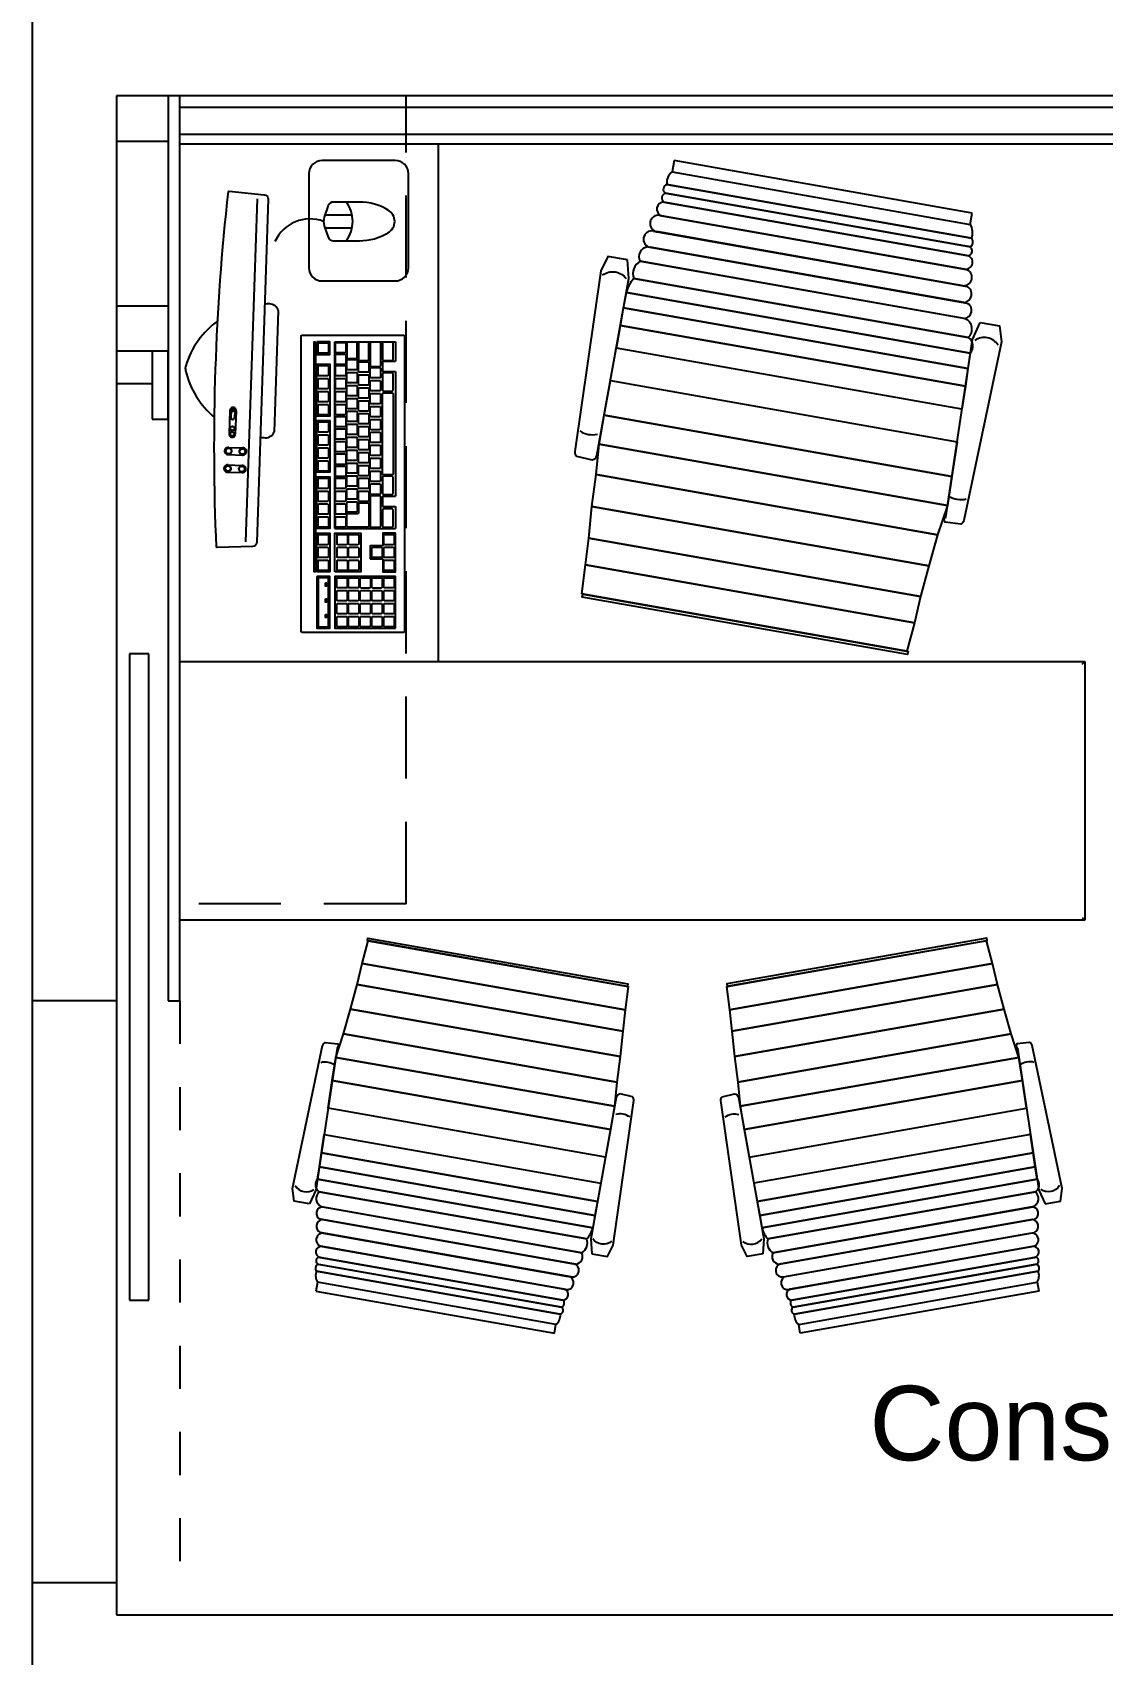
# Model space of a CAD drawing. Header units: millimetres. Extents: x 1573 to 2177, y 1587 to 1932.
# Drawn here: x 1900.216 to 1902.698, y 1909.545 to 1913.307 of the extents above; entities that cross this region are included whole.
import ezdxf
from ezdxf.enums import TextEntityAlignment as Align

# ---------------------------------------------------------------- set-up
doc = ezdxf.new("R2010")
doc.units = ezdxf.units.MM
doc.header["$LTSCALE"] = 0.03
doc.linetypes.add('HIDDEN', pattern=[9.525, 6.35, -3.175])
doc.layers.add('-HIDRO', color=8, linetype='Continuous')
doc.styles.add('ARIAL', font='arial.ttf')

msp = doc.modelspace()

# ---------------------------------------------------------------- linework, layer by layer
at = {"layer": '-HIDRO'}
for p, q in [((1900.2158, 1911.0609), (1900.2158, 1915.5294)), ((1906.1794, 1913.1602), (1900.4108, 1913.1602)), ((1900.4108, 1913.1602), (1900.4108, 1911.0609)), ((1900.5307, 1913.1602), (1900.5307, 1911.0609)), ((1900.5577, 1911.0609), (1900.5577, 1913.1602)), ((1903.5778, 1913.1332), (1900.5577, 1913.1332)), ((1900.4108, 1913.0552), (1900.5307, 1913.0552)), ((1903.6078, 1913.0702), (1900.5577, 1913.0702)), ((1903.6302, 1913.0477), (1900.5577, 1913.0477)), ((1901.1575, 1911.8481), (1901.1575, 1913.0477)), ((1901.7048, 1913.01), (1901.7002, 1912.9839)), ((1902.3961, 1912.8881), (1901.7048, 1913.01)), ((1901.7002, 1912.9839), (1902.3915, 1912.862)), ((1901.7002, 1912.9839), (1902.3915, 1912.862)), ((1901.7002, 1912.9839), (1902.3915, 1912.862)), ((1901.6842, 1912.9342), (1902.3873, 1912.8103)), ((1902.391, 1912.8096), (1901.6842, 1912.9342)), ((1902.3945, 1912.8297), (1901.6878, 1912.9543)), ((1901.6878, 1912.9543), (1902.3945, 1912.8297)), ((1902.3945, 1912.8297), (1901.6878, 1912.9543)), ((1900.7368, 1912.921), (1900.7104, 1912.1257)), ((1901.6806, 1912.9137), (1902.3837, 1912.7897)), ((1902.3837, 1912.7897), (1901.6806, 1912.9137)), ((1902.3915, 1912.862), (1902.3961, 1912.8881)), ((1900.8947, 1912.8837), (1900.9573, 1912.8837)), ((1900.8947, 1912.8538), (1900.9573, 1912.8538)), ((1901.6712, 1912.8828), (1902.3819, 1912.7575)), ((1902.3781, 1912.7582), (1901.675, 1912.8821)), ((1901.6557, 1912.8465), (1902.3841, 1912.7181)), ((1902.3753, 1912.7196), (1901.6646, 1912.845)), ((1901.6256, 1912.7762), (1902.3802, 1912.6432)), ((1902.3771, 1912.6437), (1901.6256, 1912.7762)), ((1901.6432, 1912.8099), (1902.3834, 1912.6794)), ((1902.3775, 1912.6804), (1901.649, 1912.8088)), ((1901.5872, 1912.6682), (1901.5936, 1912.7039)), ((1901.5936, 1912.7039), (1902.3916, 1912.5632)), ((1902.3916, 1912.5629), (1901.5936, 1912.7039)), ((1901.6109, 1912.7362), (1902.3869, 1912.5994)), ((1902.3869, 1912.5994), (1901.6109, 1912.7362)), ((1900.4108, 1912.6729), (1900.5307, 1912.6729)), ((1900.7859, 1912.662), (1900.7766, 1912.3809)), ((1901.5799, 1912.6277), (1901.5872, 1912.6682)), ((1901.5872, 1912.6682), (1902.3862, 1912.5273)), ((1902.3862, 1912.5273), (1901.5872, 1912.6682)), ((1901.5704, 1912.575), (1901.5799, 1912.6277)), ((1901.5799, 1912.6277), (1902.3801, 1912.4866)), ((1902.3801, 1912.4866), (1901.5799, 1912.6277)), ((1900.9174, 1912.5898), (1901.0582, 1912.5898)), ((1900.9174, 1912.1564), (1900.9174, 1912.5898)), ((1901.0582, 1912.5898), (1901.0582, 1912.5448)), ((1900.5307, 1912.5679), (1900.4108, 1912.5679)), ((1900.4932, 1912.5679), (1900.4932, 1912.4104)), ((1900.5307, 1912.4104), (1900.5307, 1912.5679)), ((1902.3722, 1912.4336), (1901.5704, 1912.575)), ((1902.3916, 1912.5632), (1902.3862, 1912.5273)), ((1901.0282, 1912.5448), (1901.0582, 1912.5448)), ((1901.0282, 1912.5448), (1901.0282, 1912.5208)), ((1901.0282, 1912.5208), (1901.0582, 1912.5208)), ((1901.0582, 1912.5208), (1901.0582, 1912.2314)), ((1902.3862, 1912.5273), (1902.3801, 1912.4866)), ((1900.4108, 1912.4929), (1900.4932, 1912.4929)), ((1901.5423, 1912.4192), (1901.5568, 1912.4994)), ((1901.5568, 1912.4994), (1902.3608, 1912.3576)), ((1902.3801, 1912.4866), (1902.3722, 1912.4336)), ((1900.4932, 1912.4104), (1900.5307, 1912.4104)), ((1900.6738, 1912.43), (1900.672, 1912.3759)), ((1900.6767, 1912.4299), (1900.6762, 1912.4143)), ((1900.6854, 1912.4296), (1900.6767, 1912.4299)), ((1900.6854, 1912.4296), (1900.6849, 1912.414)), ((1900.6883, 1912.4295), (1900.6865, 1912.3755)), ((1901.5302, 1912.3519), (1901.5423, 1912.4192)), ((1901.5423, 1912.4192), (1902.3487, 1912.277)), ((1902.3487, 1912.277), (1901.5423, 1912.4192)), ((1900.6706, 1912.328), (1900.7026, 1912.3269)), ((1900.6712, 1912.3445), (1900.7032, 1912.3435)), ((1901.5238, 1912.2814), (1901.5302, 1912.3519)), ((1901.5302, 1912.3519), (1902.3387, 1912.2102)), ((1902.3387, 1912.2102), (1901.5302, 1912.3519)), ((1902.3608, 1912.3576), (1902.3487, 1912.277)), ((1900.6693, 1912.2873), (1900.7013, 1912.2863)), ((1900.6698, 1912.3039), (1900.7018, 1912.3028)), ((1901.5136, 1912.2076), (1901.5238, 1912.2814)), ((1902.3158, 1912.1418), (1901.5238, 1912.2814)), ((1901.5238, 1912.2814), (1902.3158, 1912.1418)), ((1902.3487, 1912.277), (1902.3387, 1912.2102)), ((1901.0282, 1912.2314), (1901.0582, 1912.2314)), ((1901.0282, 1912.2314), (1901.0282, 1912.2074)), ((1902.3387, 1912.2102), (1902.3158, 1912.1418)), ((1901.0282, 1912.2074), (1901.0582, 1912.2074)), ((1901.0582, 1912.2074), (1901.0582, 1912.1564)), ((1901.5067, 1912.1344), (1901.5136, 1912.2076)), ((1902.2956, 1912.0697), (1901.5136, 1912.2076)), ((1901.5136, 1912.2076), (1902.2956, 1912.0697)), ((1900.9174, 1912.1564), (1901.0582, 1912.1564)), ((1901.4991, 1912.0721), (1901.5067, 1912.1344)), ((1902.2762, 1911.9987), (1901.5067, 1912.1344)), ((1901.5067, 1912.1344), (1902.2762, 1911.9987)), ((1902.3158, 1912.1418), (1902.2956, 1912.0697)), ((1901.0053, 1912.1129), (1901.025, 1912.1129)), ((1900.9996, 1912.0859), (1901.0284, 1912.0859)), ((1901.4904, 1912.0049), (1901.4991, 1912.0721)), ((1902.262, 1911.9376), (1901.4991, 1912.0721)), ((1901.4991, 1912.0721), (1902.262, 1911.9376)), ((1902.2956, 1912.0697), (1902.2762, 1911.9987)), ((1902.2446, 1911.8719), (1901.4904, 1912.0049)), ((1902.2762, 1911.9987), (1902.262, 1911.9376)), ((1902.262, 1911.9376), (1902.2446, 1911.8719)), ((1900.4408, 1911.8659), (1900.4408, 1910.3663)), ((1900.4857, 1911.8659), (1900.4408, 1911.8659)), ((1900.4857, 1910.3663), (1900.4857, 1911.8659)), ((1900.5577, 1911.8481), (1902.6571, 1911.8481)), ((1902.6511, 1911.8421), (1902.6571, 1911.8481)), ((1902.6571, 1911.8481), (1902.6571, 1911.2483)), ((1902.6571, 1911.2483), (1900.5577, 1911.2483)), ((1902.6511, 1911.2543), (1902.6571, 1911.2483)), ((1900.9808, 1911.1476), (1900.9948, 1911.2002)), ((1900.9948, 1911.2002), (1901.5981, 1911.0938)), ((1902.429, 1911.2002), (1901.8257, 1911.0938)), ((1902.443, 1911.1476), (1902.429, 1911.2002)), ((1900.9695, 1911.0987), (1900.9808, 1911.1476)), ((1900.9808, 1911.1476), (1901.5912, 1911.04)), ((1901.5912, 1911.04), (1900.9808, 1911.1476)), ((1902.443, 1911.1476), (1901.8327, 1911.04)), ((1901.8327, 1911.04), (1902.443, 1911.1476)), ((1902.4543, 1911.0987), (1902.443, 1911.1476)), ((1900.954, 1911.0419), (1900.9695, 1911.0987)), ((1900.9695, 1911.0987), (1901.5851, 1910.9902)), ((1901.5851, 1910.9902), (1900.9695, 1911.0987)), ((1901.5981, 1911.0938), (1901.5912, 1911.04)), ((1901.8257, 1911.0938), (1901.8327, 1911.04)), ((1902.4543, 1911.0987), (1901.8387, 1910.9902)), ((1901.8387, 1910.9902), (1902.4543, 1911.0987)), ((1902.4698, 1911.0419), (1902.4543, 1911.0987)), ((1900.4108, 1911.0609), (1900.2158, 1911.0609)), ((1900.2158, 1909.7113), (1900.2158, 1911.0609)), ((1900.4108, 1911.0609), (1900.4108, 1909.7113)), ((1900.5307, 1911.0609), (1900.5577, 1911.0609)), ((1900.9378, 1910.9843), (1900.954, 1911.0419)), ((1900.954, 1911.0419), (1901.5796, 1910.9316)), ((1901.5796, 1910.9316), (1900.954, 1911.0419)), ((1901.5912, 1911.04), (1901.5851, 1910.9902)), ((1901.8327, 1911.04), (1901.8387, 1910.9902)), ((1902.4698, 1911.0419), (1901.8442, 1910.9316)), ((1901.8442, 1910.9316), (1902.4698, 1911.0419)), ((1902.486, 1910.9843), (1902.4698, 1911.0419)), ((1900.9195, 1910.9295), (1900.9378, 1910.9843)), ((1900.9378, 1910.9843), (1901.5714, 1910.8725)), ((1901.5714, 1910.8725), (1900.9378, 1910.9843)), ((1901.5851, 1910.9902), (1901.5796, 1910.9316)), ((1901.8387, 1910.9902), (1901.8442, 1910.9316)), ((1902.486, 1910.9843), (1901.8524, 1910.8725)), ((1901.8524, 1910.8725), (1902.486, 1910.9843)), ((1902.5043, 1910.9295), (1902.486, 1910.9843)), ((1901.5796, 1910.9316), (1901.5714, 1910.8725)), ((1901.8442, 1910.9316), (1901.8524, 1910.8725)), ((1900.9115, 1910.876), (1900.9195, 1910.9295)), ((1901.5663, 1910.8162), (1900.9195, 1910.9295)), ((1900.9195, 1910.9295), (1901.5663, 1910.8162)), ((1901.8575, 1910.8162), (1902.5043, 1910.9295)), ((1902.5043, 1910.9295), (1901.8575, 1910.8162)), ((1902.5123, 1910.876), (1902.5043, 1910.9295)), ((1900.9018, 1910.8116), (1900.9115, 1910.876)), ((1901.5566, 1910.7623), (1900.9115, 1910.876)), ((1900.9115, 1910.876), (1901.5566, 1910.7623)), ((1901.5714, 1910.8725), (1901.5663, 1910.8162)), ((1901.8524, 1910.8725), (1901.8575, 1910.8162)), ((1901.8672, 1910.7623), (1902.5123, 1910.876)), ((1902.5123, 1910.876), (1901.8672, 1910.7623)), ((1902.522, 1910.8116), (1902.5123, 1910.876)), ((1901.545, 1910.6982), (1900.9018, 1910.8116)), ((1901.5663, 1910.8162), (1901.5566, 1910.7623)), ((1901.8575, 1910.8162), (1901.8672, 1910.7623)), ((1901.8788, 1910.6982), (1902.522, 1910.8116)), ((1900.8863, 1910.7084), (1900.8927, 1910.7508)), ((1900.8927, 1910.7508), (1901.5341, 1910.6377)), ((1901.5566, 1910.7623), (1901.545, 1910.6982)), ((1901.8672, 1910.7623), (1901.8788, 1910.6982)), ((1902.5311, 1910.7508), (1901.8897, 1910.6377)), ((1902.5375, 1910.7084), (1902.5311, 1910.7508)), ((1900.8815, 1910.6759), (1900.8863, 1910.7084)), ((1901.5265, 1910.5955), (1900.8863, 1910.7084)), ((1900.8863, 1910.7084), (1901.5265, 1910.5955)), ((1901.8973, 1910.5955), (1902.5375, 1910.7084)), ((1902.5375, 1910.7084), (1901.8973, 1910.5955)), ((1902.5423, 1910.6759), (1902.5375, 1910.7084)), ((1900.8772, 1910.6471), (1900.8815, 1910.6759)), ((1901.5207, 1910.5632), (1900.8815, 1910.6759)), ((1900.8815, 1910.6759), (1901.5207, 1910.5632)), ((1901.9031, 1910.5632), (1902.5423, 1910.6759)), ((1902.5423, 1910.6759), (1901.9031, 1910.5632)), ((1902.5466, 1910.6471), (1902.5423, 1910.6759)), ((1900.8772, 1910.6474), (1901.5155, 1910.5346)), ((1901.5155, 1910.5346), (1900.8772, 1910.6471)), ((1901.5341, 1910.6377), (1901.5265, 1910.5955)), ((1901.8897, 1910.6377), (1901.8973, 1910.5955)), ((1902.5466, 1910.6474), (1901.9083, 1910.5346)), ((1901.9083, 1910.5346), (1902.5466, 1910.6471)), ((1901.5018, 1910.5087), (1900.8809, 1910.6182)), ((1900.8809, 1910.6182), (1901.5018, 1910.5087)), ((1901.5265, 1910.5955), (1901.5207, 1910.5632)), ((1901.8973, 1910.5955), (1901.9031, 1910.5632)), ((1901.922, 1910.5087), (1902.5429, 1910.6182)), ((1902.5429, 1910.6182), (1901.922, 1910.5087)), ((1901.4759, 1910.4498), (1900.8838, 1910.5542)), ((1901.49, 1910.4767), (1900.8863, 1910.5832)), ((1900.8888, 1910.5827), (1901.49, 1910.4767)), ((1901.5207, 1910.5632), (1901.5155, 1910.5346)), ((1901.9031, 1910.5632), (1901.9083, 1910.5346)), ((1901.9338, 1910.4767), (1902.5375, 1910.5832)), ((1902.535, 1910.5827), (1901.9338, 1910.4767)), ((1901.9479, 1910.4498), (1902.54, 1910.5542)), ((1901.4659, 1910.4205), (1900.8831, 1910.5232)), ((1900.8885, 1910.5534), (1901.4712, 1910.4506)), ((1900.8902, 1910.522), (1901.4588, 1910.4217)), ((1902.5353, 1910.5534), (1901.9526, 1910.4506)), ((1901.9579, 1910.4205), (1902.5407, 1910.5232)), ((1902.5336, 1910.522), (1901.965, 1910.4217)), ((1901.4535, 1910.3914), (1900.8849, 1910.4917)), ((1900.8879, 1910.4912), (1901.4504, 1910.392)), ((1901.9703, 1910.3914), (1902.5389, 1910.4917)), ((1902.5359, 1910.4912), (1901.9734, 1910.392)), ((1900.8777, 1910.45), (1901.4431, 1910.3503)), ((1901.4431, 1910.3503), (1900.8806, 1910.4495)), ((1901.446, 1910.3668), (1900.8835, 1910.4659)), ((1900.8835, 1910.4659), (1901.446, 1910.3668)), ((1901.9778, 1910.3668), (1902.5403, 1910.4659)), ((1902.5403, 1910.4659), (1901.9778, 1910.3668)), ((1902.5461, 1910.45), (1901.9807, 1910.3503)), ((1901.9807, 1910.3503), (1902.5432, 1910.4495)), ((1900.8773, 1910.4081), (1900.8736, 1910.3872)), ((1900.8748, 1910.4339), (1901.4402, 1910.3342)), ((1901.4402, 1910.3342), (1900.8748, 1910.4339)), ((1900.8748, 1910.4339), (1901.4402, 1910.3342)), ((1901.4303, 1910.3105), (1900.8773, 1910.4081)), ((1901.4303, 1910.3105), (1900.8773, 1910.4081)), ((1901.4303, 1910.3105), (1900.8773, 1910.4081)), ((1902.549, 1910.4339), (1901.9836, 1910.3342)), ((1901.9836, 1910.3342), (1902.549, 1910.4339)), ((1902.549, 1910.4339), (1901.9836, 1910.3342)), ((1901.9935, 1910.3105), (1902.5465, 1910.4081)), ((1901.9935, 1910.3105), (1902.5465, 1910.4081)), ((1901.9935, 1910.3105), (1902.5465, 1910.4081)), ((1902.5465, 1910.4081), (1902.5502, 1910.3872)), ((1900.4408, 1910.3663), (1900.4857, 1910.3663)), ((1900.8736, 1910.3872), (1901.4267, 1910.2897)), ((1902.5502, 1910.3872), (1901.9972, 1910.2897)), ((1901.4267, 1910.2897), (1901.4303, 1910.3105)), ((1901.9972, 1910.2897), (1901.9935, 1910.3105)), ((1900.2158, 1909.3664), (1900.2158, 1909.7113)), ((1900.2158, 1909.7113), (1900.4108, 1909.7113)), ((1900.4108, 1909.7113), (1900.4108, 1909.6363)), ((1900.4108, 1909.6363), (1906.1794, 1909.6363))]:
    msp.add_line(p, q, dxfattribs=at)
at = {"layer": '-HIDRO', "linetype": 'HIDDEN'}
for q in [(1901.0826, 1913.1602), (1900.5577, 1911.2858)]:
    msp.add_line((1901.0826, 1911.2858), q, dxfattribs=at)
at = {"layer": '-HIDRO', "linetype": 'HIDDEN', "ltscale": 0.5}
msp.add_line((1900.5577, 1911.0609), (1900.5577, 1909.7113), dxfattribs=at)
at = {"layer": '-HIDRO'}
for points in [[(1900.8876, 1913.0101, 0.414214), (1900.8572, 1912.9797), (1900.8572, 1912.7611, 0.414214), (1900.8876, 1912.7307), (1901.0576, 1912.7307, 0.414214), (1901.088, 1912.7611), (1901.088, 1912.9797, 0.414214), (1901.0576, 1913.0101)], [(1900.7533, 1912.9308, -0.395059), (1900.7627, 1912.9202), (1900.7362, 1912.1248, -0.395059), (1900.7262, 1912.1148), (1900.6446, 1912.1122, -0.255546), (1900.6428, 1912.1131, -0.038223), (1900.6703, 1912.9381, -0.255546), (1900.6721, 1912.9389)], [(1900.9138, 1912.9137, 0.320037), (1900.9022, 1912.9055), (1900.8929, 1912.8787, 0.167465), (1900.8929, 1912.8588), (1900.9022, 1912.832, 0.320037), (1900.9138, 1912.8238), (1900.9744, 1912.8238, 0.131312), (1901.0412, 1912.8424, 0.570686), (1901.0412, 1912.8951, 0.131312), (1900.9744, 1912.9137)], [(1901.596, 1912.7794), (1901.551, 1912.7873), (1901.5341, 1912.7541), (1901.4742, 1912.3348, 0.205362), (1901.4782, 1912.3244), (1901.514, 1912.316, 0.331039), (1901.5255, 1912.326), (1901.5995, 1912.7361)], [(1902.4145, 1912.6346), (1902.4594, 1912.6267), (1902.464, 1912.5897), (1902.3769, 1912.1752, -0.205362), (1902.3696, 1912.1668), (1902.333, 1912.1711, -0.424927), (1902.3346, 1912.1829), (1902.3964, 1912.5951)], [(1900.8424, 1912.6048), (1901.0763, 1912.6048, -0.414214), (1901.0793, 1912.6018), (1901.0793, 1911.918, -0.414214), (1901.0763, 1911.915), (1900.8424, 1911.915, -0.414214), (1900.8394, 1911.918), (1900.8394, 1912.6018, -0.414214)], [(1900.8807, 1912.5628, -0.414214), (1900.8784, 1912.565), (1900.8784, 1912.5845, -0.414214), (1900.8807, 1912.5868), (1900.9002, 1912.5868, -0.414214), (1900.9024, 1912.5845), (1900.9024, 1912.565, -0.414214), (1900.9002, 1912.5628)], [(1900.9212, 1912.5642, -0.414214), (1900.9189, 1912.5664), (1900.9189, 1912.5859, -0.414214), (1900.9212, 1912.5882), (1900.9407, 1912.5882, -0.414214), (1900.9429, 1912.5859), (1900.9429, 1912.5664, -0.414214), (1900.9407, 1912.5642)], [(1900.9453, 1912.586), (1900.9453, 1912.553, 0.414214), (1900.9476, 1912.5508), (1900.9672, 1912.5508, 0.414214), (1900.9694, 1912.553), (1900.9694, 1912.586, 0.414214), (1900.9672, 1912.5883), (1900.9476, 1912.5883, 0.414214)], [(1900.9943, 1912.5883), (1900.9747, 1912.5883, 0.414214), (1900.9724, 1912.586), (1900.9724, 1912.5482, 0.414214), (1900.9747, 1912.5459), (1900.9943, 1912.5459, 0.414214), (1900.9966, 1912.5482), (1900.9966, 1912.586, 0.414214)], [(1901.0214, 1912.5883), (1901.0018, 1912.5883, 0.414214), (1900.9996, 1912.586), (1900.9996, 1912.5348, 0.414214), (1901.0018, 1912.5326), (1901.0214, 1912.5326, 0.414214), (1901.0237, 1912.5348), (1901.0237, 1912.586, 0.414214)], [(1901.0282, 1912.586), (1901.0282, 1912.5482, 0.414214), (1901.0304, 1912.5459), (1901.0501, 1912.5459, 0.414214), (1901.0523, 1912.5482), (1901.0523, 1912.586, 0.414214), (1901.0501, 1912.5883), (1901.0304, 1912.5883, 0.414214)], [(1900.9212, 1912.537, -0.414214), (1900.9189, 1912.5392), (1900.9189, 1912.5587, -0.414214), (1900.9212, 1912.561), (1900.9407, 1912.561, -0.414214), (1900.9429, 1912.5587), (1900.9429, 1912.5392, -0.414214), (1900.9407, 1912.537)], [(1900.9477, 1912.5244, -0.414214), (1900.9454, 1912.5266), (1900.9454, 1912.5461, -0.414214), (1900.9477, 1912.5484), (1900.9672, 1912.5484, -0.414214), (1900.9694, 1912.5461), (1900.9694, 1912.5266, -0.414214), (1900.9672, 1912.5244)], [(1900.8807, 1912.5103, -0.414214), (1900.8784, 1912.5126), (1900.8784, 1912.5321, -0.414214), (1900.8807, 1912.5343), (1900.9002, 1912.5343, -0.414214), (1900.9024, 1912.5321), (1900.9024, 1912.5126, -0.414214), (1900.9002, 1912.5103)], [(1900.9212, 1912.5103, -0.414214), (1900.9189, 1912.5126), (1900.9189, 1912.5321, -0.414214), (1900.9212, 1912.5343), (1900.9407, 1912.5343, -0.414214), (1900.9429, 1912.5321), (1900.9429, 1912.5126, -0.414214), (1900.9407, 1912.5103)], [(1900.9477, 1912.4944, -0.414214), (1900.9454, 1912.4966), (1900.9454, 1912.5161, -0.414214), (1900.9477, 1912.5184), (1900.9672, 1912.5184, -0.414214), (1900.9694, 1912.5161), (1900.9694, 1912.4966, -0.414214), (1900.9672, 1912.4944)], [(1900.9748, 1912.5189, -0.414214), (1900.9725, 1912.5211), (1900.9725, 1912.5406, -0.414214), (1900.9748, 1912.5429), (1900.9943, 1912.5429, -0.414214), (1900.9965, 1912.5406), (1900.9965, 1912.5211, -0.414214), (1900.9943, 1912.5189)], [(1900.9748, 1912.4889, -0.414214), (1900.9725, 1912.4911), (1900.9725, 1912.5106, -0.414214), (1900.9748, 1912.5129), (1900.9943, 1912.5129, -0.414214), (1900.9965, 1912.5106), (1900.9965, 1912.4911, -0.414214), (1900.9943, 1912.4889)], [(1901.0018, 1912.5056, -0.414214), (1900.9995, 1912.5078), (1900.9995, 1912.5273, -0.414214), (1901.0018, 1912.5296), (1901.0213, 1912.5296, -0.414214), (1901.0235, 1912.5273), (1901.0235, 1912.5078, -0.414214), (1901.0213, 1912.5056)], [(1901.0501, 1912.4754, 0.414214), (1901.0523, 1912.4777), (1901.0523, 1912.5155, 0.414214), (1901.0501, 1912.5178), (1901.0304, 1912.5178, 0.414214), (1901.0282, 1912.5155), (1901.0282, 1912.4777, 0.414214), (1901.0304, 1912.4754)], [(1900.8807, 1912.4803, -0.414214), (1900.8784, 1912.4826), (1900.8784, 1912.5021, -0.414214), (1900.8807, 1912.5043), (1900.9002, 1912.5043, -0.414214), (1900.9024, 1912.5021), (1900.9024, 1912.4826, -0.414214), (1900.9002, 1912.4803)], [(1900.8807, 1912.4503, -0.414214), (1900.8784, 1912.4526), (1900.8784, 1912.4721, -0.414214), (1900.8807, 1912.4743), (1900.9002, 1912.4743, -0.414214), (1900.9024, 1912.4721), (1900.9024, 1912.4526, -0.414214), (1900.9002, 1912.4503)], [(1900.9212, 1912.4803, -0.414214), (1900.9189, 1912.4826), (1900.9189, 1912.5021, -0.414214), (1900.9212, 1912.5043), (1900.9407, 1912.5043, -0.414214), (1900.9429, 1912.5021), (1900.9429, 1912.4826, -0.414214), (1900.9407, 1912.4803)], [(1900.9212, 1912.4503, -0.414214), (1900.9189, 1912.4526), (1900.9189, 1912.4721, -0.414214), (1900.9212, 1912.4743), (1900.9407, 1912.4743, -0.414214), (1900.9429, 1912.4721), (1900.9429, 1912.4526, -0.414214), (1900.9407, 1912.4503)], [(1900.9477, 1912.4644, -0.414214), (1900.9454, 1912.4666), (1900.9454, 1912.4861, -0.414214), (1900.9477, 1912.4884), (1900.9672, 1912.4884, -0.414214), (1900.9694, 1912.4861), (1900.9694, 1912.4666, -0.414214), (1900.9672, 1912.4644)], [(1900.9748, 1912.4589, -0.414214), (1900.9725, 1912.4611), (1900.9725, 1912.4806, -0.414214), (1900.9748, 1912.4829), (1900.9943, 1912.4829, -0.414214), (1900.9965, 1912.4806), (1900.9965, 1912.4611, -0.414214), (1900.9943, 1912.4589)], [(1901.0018, 1912.4756, -0.414214), (1900.9995, 1912.4778), (1900.9995, 1912.4973, -0.414214), (1901.0018, 1912.4996), (1901.0213, 1912.4996, -0.414214), (1901.0235, 1912.4973), (1901.0235, 1912.4778, -0.414214), (1901.0213, 1912.4756)], [(1900.8807, 1912.4204, -0.414214), (1900.8784, 1912.4226), (1900.8784, 1912.4421, -0.414214), (1900.8807, 1912.4443), (1900.9002, 1912.4443, -0.414214), (1900.9024, 1912.4421), (1900.9024, 1912.4226, -0.414214), (1900.9002, 1912.4204)], [(1900.9212, 1912.4204, -0.414214), (1900.9189, 1912.4226), (1900.9189, 1912.4421, -0.414214), (1900.9212, 1912.4443), (1900.9407, 1912.4443, -0.414214), (1900.9429, 1912.4421), (1900.9429, 1912.4226, -0.414214), (1900.9407, 1912.4204)], [(1900.9477, 1912.4344, -0.414214), (1900.9454, 1912.4367), (1900.9454, 1912.4561, -0.414214), (1900.9477, 1912.4584), (1900.9672, 1912.4584, -0.414214), (1900.9694, 1912.4561), (1900.9694, 1912.4367, -0.414214), (1900.9672, 1912.4344)], [(1900.9748, 1912.4289, -0.414214), (1900.9725, 1912.4312), (1900.9725, 1912.4507, -0.414214), (1900.9748, 1912.4529), (1900.9943, 1912.4529, -0.414214), (1900.9965, 1912.4507), (1900.9965, 1912.4312, -0.414214), (1900.9943, 1912.4289)], [(1901.0018, 1912.4456, -0.414214), (1900.9995, 1912.4478), (1900.9995, 1912.4673, -0.414214), (1901.0018, 1912.4696), (1901.0213, 1912.4696, -0.414214), (1901.0235, 1912.4673), (1901.0235, 1912.4478, -0.414214), (1901.0213, 1912.4456)], [(1901.0018, 1912.4156, -0.414214), (1900.9995, 1912.4179), (1900.9995, 1912.4373, -0.414214), (1901.0018, 1912.4396), (1901.0213, 1912.4396, -0.414214), (1901.0235, 1912.4373), (1901.0235, 1912.4179, -0.414214), (1901.0213, 1912.4156)], [(1901.0501, 1912.281), (1901.0304, 1912.281, -0.414214), (1901.0282, 1912.2833), (1901.0282, 1912.4689, -0.414214), (1901.0304, 1912.4711), (1901.0501, 1912.4711, -0.414214), (1901.0523, 1912.4689), (1901.0523, 1912.2833, -0.414214)], [(1900.8807, 1912.3797, -0.414214), (1900.8784, 1912.382), (1900.8784, 1912.4015, -0.414214), (1900.8807, 1912.4037), (1900.9002, 1912.4037, -0.414214), (1900.9024, 1912.4015), (1900.9024, 1912.382, -0.414214), (1900.9002, 1912.3797)], [(1900.9212, 1912.392, -0.414214), (1900.9189, 1912.3943), (1900.9189, 1912.4138, -0.414214), (1900.9212, 1912.416), (1900.9407, 1912.416, -0.414214), (1900.9429, 1912.4138), (1900.9429, 1912.3943, -0.414214), (1900.9407, 1912.392)], [(1900.9477, 1912.4044, -0.414214), (1900.9454, 1912.4067), (1900.9454, 1912.4262, -0.414214), (1900.9477, 1912.4284), (1900.9672, 1912.4284, -0.414214), (1900.9694, 1912.4262), (1900.9694, 1912.4067, -0.414214), (1900.9672, 1912.4044)], [(1900.9477, 1912.3744, -0.414214), (1900.9454, 1912.3767), (1900.9454, 1912.3962, -0.414214), (1900.9477, 1912.3984), (1900.9672, 1912.3984, -0.414214), (1900.9694, 1912.3962), (1900.9694, 1912.3767, -0.414214), (1900.9672, 1912.3744)], [(1900.9748, 1912.3989, -0.414214), (1900.9725, 1912.4012), (1900.9725, 1912.4207, -0.414214), (1900.9748, 1912.4229), (1900.9943, 1912.4229, -0.414214), (1900.9965, 1912.4207), (1900.9965, 1912.4012, -0.414214), (1900.9943, 1912.3989)], [(1901.0018, 1912.3856, -0.414214), (1900.9995, 1912.3879), (1900.9995, 1912.4074, -0.414214), (1901.0018, 1912.4096), (1901.0213, 1912.4096, -0.414214), (1901.0235, 1912.4074), (1901.0235, 1912.3879, -0.414214), (1901.0213, 1912.3856)], [(1900.8807, 1912.3497, -0.414214), (1900.8784, 1912.352), (1900.8784, 1912.3715, -0.414214), (1900.8807, 1912.3737), (1900.9002, 1912.3737, -0.414214), (1900.9024, 1912.3715), (1900.9024, 1912.352, -0.414214), (1900.9002, 1912.3497)], [(1900.9212, 1912.3636, -0.414214), (1900.9189, 1912.3659), (1900.9189, 1912.3854, -0.414214), (1900.9212, 1912.3876), (1900.9407, 1912.3876, -0.414214), (1900.9429, 1912.3854), (1900.9429, 1912.3659, -0.414214), (1900.9407, 1912.3636)], [(1900.9477, 1912.3444, -0.414214), (1900.9454, 1912.3467), (1900.9454, 1912.3662, -0.414214), (1900.9477, 1912.3684), (1900.9672, 1912.3684, -0.414214), (1900.9694, 1912.3662), (1900.9694, 1912.3467, -0.414214), (1900.9672, 1912.3444)], [(1900.9748, 1912.3689, -0.414214), (1900.9725, 1912.3712), (1900.9725, 1912.3907, -0.414214), (1900.9748, 1912.3929), (1900.9943, 1912.3929, -0.414214), (1900.9965, 1912.3907), (1900.9965, 1912.3712, -0.414214), (1900.9943, 1912.3689)], [(1900.9748, 1912.3389, -0.414214), (1900.9725, 1912.3412), (1900.9725, 1912.3607, -0.414214), (1900.9748, 1912.3629), (1900.9943, 1912.3629, -0.414214), (1900.9965, 1912.3607), (1900.9965, 1912.3412, -0.414214), (1900.9943, 1912.3389)], [(1901.0018, 1912.3556, -0.414214), (1900.9995, 1912.3579), (1900.9995, 1912.3774, -0.414214), (1901.0018, 1912.3796), (1901.0213, 1912.3796, -0.414214), (1901.0235, 1912.3774), (1901.0235, 1912.3579, -0.414214), (1901.0213, 1912.3556)], [(1900.8807, 1912.3197, -0.414214), (1900.8784, 1912.322), (1900.8784, 1912.3415, -0.414214), (1900.8807, 1912.3437), (1900.9002, 1912.3437, -0.414214), (1900.9024, 1912.3415), (1900.9024, 1912.322, -0.414214), (1900.9002, 1912.3197)], [(1900.9212, 1912.3342, -0.414214), (1900.9189, 1912.3364), (1900.9189, 1912.3559, -0.414214), (1900.9212, 1912.3582), (1900.9407, 1912.3582, -0.414214), (1900.9429, 1912.3559), (1900.9429, 1912.3364, -0.414214), (1900.9407, 1912.3342)], [(1900.9212, 1912.3053, -0.414214), (1900.9189, 1912.3076), (1900.9189, 1912.3271, -0.414214), (1900.9212, 1912.3293), (1900.9407, 1912.3293, -0.414214), (1900.9429, 1912.3271), (1900.9429, 1912.3076, -0.414214), (1900.9407, 1912.3053)], [(1900.9477, 1912.3144, -0.414214), (1900.9454, 1912.3167), (1900.9454, 1912.3362, -0.414214), (1900.9477, 1912.3384), (1900.9672, 1912.3384, -0.414214), (1900.9694, 1912.3362), (1900.9694, 1912.3167, -0.414214), (1900.9672, 1912.3144)], [(1900.9748, 1912.3089, -0.414214), (1900.9725, 1912.3112), (1900.9725, 1912.3307, -0.414214), (1900.9748, 1912.3329), (1900.9943, 1912.3329, -0.414214), (1900.9965, 1912.3307), (1900.9965, 1912.3112, -0.414214), (1900.9943, 1912.3089)], [(1901.0018, 1912.3256, -0.414214), (1900.9995, 1912.3279), (1900.9995, 1912.3474, -0.414214), (1901.0018, 1912.3496), (1901.0213, 1912.3496, -0.414214), (1901.0235, 1912.3474), (1901.0235, 1912.3279, -0.414214), (1901.0213, 1912.3256)], [(1900.8807, 1912.2897, -0.414214), (1900.8784, 1912.292), (1900.8784, 1912.3115, -0.414214), (1900.8807, 1912.3137), (1900.9002, 1912.3137, -0.414214), (1900.9024, 1912.3115), (1900.9024, 1912.292, -0.414214), (1900.9002, 1912.2897)], [(1900.9212, 1912.277, -0.414214), (1900.9189, 1912.2792), (1900.9189, 1912.2987, -0.414214), (1900.9212, 1912.301), (1900.9407, 1912.301, -0.414214), (1900.9429, 1912.2987), (1900.9429, 1912.2792, -0.414214), (1900.9407, 1912.277)], [(1900.9477, 1912.2845, -0.414214), (1900.9454, 1912.2867), (1900.9454, 1912.3062, -0.414214), (1900.9477, 1912.3084), (1900.9672, 1912.3084, -0.414214), (1900.9694, 1912.3062), (1900.9694, 1912.2867, -0.414214), (1900.9672, 1912.2845)], [(1900.9748, 1912.279, -0.414214), (1900.9725, 1912.2812), (1900.9725, 1912.3007, -0.414214), (1900.9748, 1912.3029), (1900.9943, 1912.3029, -0.414214), (1900.9965, 1912.3007), (1900.9965, 1912.2812, -0.414214), (1900.9943, 1912.279)], [(1901.0018, 1912.2956, -0.414214), (1900.9995, 1912.2979), (1900.9995, 1912.3174, -0.414214), (1901.0018, 1912.3196), (1901.0213, 1912.3196, -0.414214), (1901.0235, 1912.3174), (1901.0235, 1912.2979, -0.414214), (1901.0213, 1912.2956)], [(1901.0018, 1912.2656, -0.414214), (1900.9995, 1912.2679), (1900.9995, 1912.2874, -0.414214), (1901.0018, 1912.2896), (1901.0213, 1912.2896, -0.414214), (1901.0235, 1912.2874), (1901.0235, 1912.2679, -0.414214), (1901.0213, 1912.2656)], [(1900.8807, 1912.2494, -0.414214), (1900.8784, 1912.2516), (1900.8784, 1912.2711, -0.414214), (1900.8807, 1912.2734), (1900.9002, 1912.2734, -0.414214), (1900.9024, 1912.2711), (1900.9024, 1912.2516, -0.414214), (1900.9002, 1912.2494)], [(1900.9212, 1912.2494, -0.414214), (1900.919, 1912.2516), (1900.919, 1912.2711, -0.414214), (1900.9212, 1912.2734), (1900.9407, 1912.2734, -0.414214), (1900.943, 1912.2711), (1900.943, 1912.2516, -0.414214), (1900.9407, 1912.2494)], [(1900.9477, 1912.2545, -0.414214), (1900.9454, 1912.2567), (1900.9454, 1912.2762, -0.414214), (1900.9477, 1912.2785), (1900.9672, 1912.2785, -0.414214), (1900.9694, 1912.2762), (1900.9694, 1912.2567, -0.414214), (1900.9672, 1912.2545)], [(1900.9477, 1912.2245, -0.414214), (1900.9454, 1912.2267), (1900.9454, 1912.2462, -0.414214), (1900.9477, 1912.2485), (1900.9672, 1912.2485, -0.414214), (1900.9694, 1912.2462), (1900.9694, 1912.2267, -0.414214), (1900.9672, 1912.2245)], [(1900.9748, 1912.249, -0.414214), (1900.9725, 1912.2512), (1900.9725, 1912.2707, -0.414214), (1900.9748, 1912.273), (1900.9943, 1912.273, -0.414214), (1900.9965, 1912.2707), (1900.9965, 1912.2512, -0.414214), (1900.9943, 1912.249)], [(1901.0018, 1912.2357, -0.414214), (1900.9995, 1912.2379), (1900.9995, 1912.2574, -0.414214), (1901.0018, 1912.2597), (1901.0213, 1912.2597, -0.414214), (1901.0235, 1912.2574), (1901.0235, 1912.2379, -0.414214), (1901.0213, 1912.2357)], [(1901.0282, 1912.2758), (1901.0282, 1912.2379, 0.414214), (1901.0304, 1912.2357), (1901.0501, 1912.2357, 0.414214), (1901.0523, 1912.2379), (1901.0523, 1912.2758, 0.414214), (1901.0501, 1912.278), (1901.0304, 1912.278, 0.414214)], [(1900.8807, 1912.2194, -0.414214), (1900.8784, 1912.2216), (1900.8784, 1912.2411, -0.414214), (1900.8807, 1912.2434), (1900.9002, 1912.2434, -0.414214), (1900.9024, 1912.2411), (1900.9024, 1912.2216, -0.414214), (1900.9002, 1912.2194)], [(1900.8807, 1912.1894, -0.414214), (1900.8784, 1912.1916), (1900.8784, 1912.2111, -0.414214), (1900.8807, 1912.2134), (1900.9002, 1912.2134, -0.414214), (1900.9024, 1912.2111), (1900.9024, 1912.1916, -0.414214), (1900.9002, 1912.1894)], [(1900.9212, 1912.2194, -0.414214), (1900.919, 1912.2216), (1900.919, 1912.2411, -0.414214), (1900.9212, 1912.2434), (1900.9407, 1912.2434, -0.414214), (1900.943, 1912.2411), (1900.943, 1912.2216, -0.414214), (1900.9407, 1912.2194)], [(1900.9212, 1912.1894, -0.414214), (1900.919, 1912.1916), (1900.919, 1912.2111, -0.414214), (1900.9212, 1912.2134), (1900.9407, 1912.2134, -0.414214), (1900.943, 1912.2111), (1900.943, 1912.1916, -0.414214), (1900.9407, 1912.1894)], [(1900.9477, 1912.1945, -0.414214), (1900.9454, 1912.1967), (1900.9454, 1912.2162, -0.414214), (1900.9477, 1912.2185), (1900.9672, 1912.2185, -0.414214), (1900.9694, 1912.2162), (1900.9694, 1912.1967, -0.414214), (1900.9672, 1912.1945)], [(1900.9965, 1912.214), (1900.9965, 1912.1617, -0.414214), (1900.9943, 1912.1594), (1900.9477, 1912.1594, -0.414214), (1900.9454, 1912.1617), (1900.9454, 1912.1894, -0.414214), (1900.9477, 1912.1916), (1900.9709, 1912.1916, 0.414214), (1900.9732, 1912.1939), (1900.9732, 1912.214, -0.414214), (1900.9754, 1912.2162), (1900.9943, 1912.2162, -0.414214)], [(1900.9748, 1912.219, -0.414214), (1900.9725, 1912.2212), (1900.9725, 1912.2407, -0.414214), (1900.9748, 1912.243), (1900.9943, 1912.243, -0.414214), (1900.9965, 1912.2407), (1900.9965, 1912.2212, -0.414214), (1900.9943, 1912.219)], [(1901.0018, 1912.2321, 0.414214), (1900.9996, 1912.2299), (1900.9996, 1912.1617, 0.414214), (1901.0018, 1912.1594), (1901.0214, 1912.1594, 0.414214), (1901.0237, 1912.1617), (1901.0237, 1912.2299, 0.414214), (1901.0214, 1912.2321)], [(1900.8807, 1912.1594, -0.414214), (1900.8784, 1912.1617), (1900.8784, 1912.1812, -0.414214), (1900.8807, 1912.1834), (1900.9002, 1912.1834, -0.414214), (1900.9024, 1912.1812), (1900.9024, 1912.1617, -0.414214), (1900.9002, 1912.1594)], [(1900.9212, 1912.1594, -0.414214), (1900.919, 1912.1617), (1900.919, 1912.1812, -0.414214), (1900.9212, 1912.1834), (1900.9407, 1912.1834, -0.414214), (1900.943, 1912.1812), (1900.943, 1912.1617, -0.414214), (1900.9407, 1912.1594)], [(1901.0282, 1912.1996), (1901.0282, 1912.1617, 0.414214), (1901.0304, 1912.1594), (1901.0501, 1912.1594, 0.414214), (1901.0523, 1912.1617), (1901.0523, 1912.1996, 0.414214), (1901.0501, 1912.2018), (1901.0304, 1912.2018, 0.414214)], [(1900.8807, 1912.1189, -0.414214), (1900.8784, 1912.1212), (1900.8784, 1912.1407, -0.414214), (1900.8807, 1912.1429), (1900.9002, 1912.1429, -0.414214), (1900.9024, 1912.1407), (1900.9024, 1912.1212, -0.414214), (1900.9002, 1912.1189)], [(1900.9246, 1912.1189, -0.414214), (1900.9224, 1912.1212), (1900.9224, 1912.1407, -0.414214), (1900.9246, 1912.1429), (1900.9441, 1912.1429, -0.414214), (1900.9464, 1912.1407), (1900.9464, 1912.1212, -0.414214), (1900.9441, 1912.1189)], [(1900.9511, 1912.1189, -0.414214), (1900.9489, 1912.1212), (1900.9489, 1912.1407, -0.414214), (1900.9511, 1912.1429), (1900.9706, 1912.1429, -0.414214), (1900.9728, 1912.1407), (1900.9728, 1912.1212, -0.414214), (1900.9706, 1912.1189)], [(1901.0334, 1912.1189, -0.414214), (1901.0312, 1912.1211), (1901.0312, 1912.1406, -0.414214), (1901.0334, 1912.1429), (1901.0529, 1912.1429, -0.414214), (1901.0552, 1912.1406), (1901.0552, 1912.1211, -0.414214), (1901.0529, 1912.1189)], [(1900.8807, 1912.0889, -0.414214), (1900.8784, 1912.0912), (1900.8784, 1912.1107, -0.414214), (1900.8807, 1912.1129), (1900.9002, 1912.1129, -0.414214), (1900.9024, 1912.1107), (1900.9024, 1912.0912, -0.414214), (1900.9002, 1912.0889)], [(1900.9246, 1912.0889, -0.414214), (1900.9224, 1912.0912), (1900.9224, 1912.1107, -0.414214), (1900.9246, 1912.1129), (1900.9441, 1912.1129, -0.414214), (1900.9464, 1912.1107), (1900.9464, 1912.0912, -0.414214), (1900.9441, 1912.0889)], [(1900.9511, 1912.0889, -0.414214), (1900.9489, 1912.0912), (1900.9489, 1912.1107, -0.414214), (1900.9511, 1912.1129), (1900.9706, 1912.1129, -0.414214), (1900.9728, 1912.1107), (1900.9728, 1912.0912, -0.414214), (1900.9706, 1912.0889)], [(1901.0054, 1912.0889, -0.414214), (1901.0032, 1912.0911), (1901.0032, 1912.1106, -0.414214), (1901.0054, 1912.1129), (1901.0249, 1912.1129, -0.414214), (1901.0272, 1912.1106), (1901.0272, 1912.0911, -0.414214), (1901.0249, 1912.0889)], [(1901.0334, 1912.0889, -0.414214), (1901.0312, 1912.0911), (1901.0312, 1912.1106, -0.414214), (1901.0334, 1912.1129), (1901.0529, 1912.1129, -0.414214), (1901.0552, 1912.1106), (1901.0552, 1912.0911, -0.414214), (1901.0529, 1912.0889)], [(1900.8807, 1912.0589, -0.414214), (1900.8784, 1912.0612), (1900.8784, 1912.0807, -0.414214), (1900.8807, 1912.0829), (1900.9002, 1912.0829, -0.414214), (1900.9024, 1912.0807), (1900.9024, 1912.0612, -0.414214), (1900.9002, 1912.0589)], [(1900.9246, 1912.0589, -0.414214), (1900.9224, 1912.0612), (1900.9224, 1912.0807, -0.414214), (1900.9246, 1912.0829), (1900.9441, 1912.0829, -0.414214), (1900.9464, 1912.0807), (1900.9464, 1912.0612, -0.414214), (1900.9441, 1912.0589)], [(1900.9511, 1912.0589, -0.414214), (1900.9489, 1912.0612), (1900.9489, 1912.0807, -0.414214), (1900.9511, 1912.0829), (1900.9706, 1912.0829, -0.414214), (1900.9728, 1912.0807), (1900.9728, 1912.0612, -0.414214), (1900.9706, 1912.0589)], [(1901.0334, 1912.0589, -0.414214), (1901.0312, 1912.0612), (1901.0312, 1912.0807, -0.414214), (1901.0334, 1912.0829), (1901.0529, 1912.0829, -0.414214), (1901.0552, 1912.0807), (1901.0552, 1912.0612, -0.414214), (1901.0529, 1912.0589)], [(1900.9245, 1912.0185, -0.414214), (1900.9222, 1912.0207), (1900.9222, 1912.0402, -0.414214), (1900.9245, 1912.0424), (1900.944, 1912.0424, -0.414214), (1900.9462, 1912.0402), (1900.9462, 1912.0207, -0.414214), (1900.944, 1912.0185)], [(1900.9509, 1912.0185, -0.414214), (1900.9487, 1912.0207), (1900.9487, 1912.0402, -0.414214), (1900.9509, 1912.0424), (1900.9704, 1912.0424, -0.414214), (1900.9727, 1912.0402), (1900.9727, 1912.0207, -0.414214), (1900.9704, 1912.0185)], [(1900.9783, 1912.0184, -0.414214), (1900.9761, 1912.0207), (1900.9761, 1912.0402, -0.414214), (1900.9783, 1912.0424), (1900.9978, 1912.0424, -0.414214), (1901.0001, 1912.0402), (1901.0001, 1912.0207, -0.414214), (1900.9978, 1912.0184)], [(1901.0053, 1912.0184, -0.414214), (1901.003, 1912.0207), (1901.003, 1912.0402, -0.414214), (1901.0053, 1912.0424), (1901.0248, 1912.0424, -0.414214), (1901.027, 1912.0402), (1901.027, 1912.0207, -0.414214), (1901.0248, 1912.0184)], [(1901.0333, 1912.0185, -0.414214), (1901.031, 1912.0207), (1901.031, 1912.0402, -0.414214), (1901.0333, 1912.0424), (1901.0527, 1912.0424, -0.414214), (1901.055, 1912.0402), (1901.055, 1912.0207, -0.414214), (1901.0527, 1912.0185)], [(1900.9245, 1911.9885, -0.414214), (1900.9222, 1911.9907), (1900.9222, 1912.0102, -0.414214), (1900.9245, 1912.0125), (1900.944, 1912.0125, -0.414214), (1900.9462, 1912.0102), (1900.9462, 1911.9907, -0.414214), (1900.944, 1911.9885)], [(1900.9509, 1911.9885, -0.414214), (1900.9487, 1911.9907), (1900.9487, 1912.0102, -0.414214), (1900.9509, 1912.0125), (1900.9704, 1912.0125, -0.414214), (1900.9727, 1912.0102), (1900.9727, 1911.9907, -0.414214), (1900.9704, 1911.9885)], [(1900.9783, 1911.9884, -0.414214), (1900.9761, 1911.9907), (1900.9761, 1912.0102, -0.414214), (1900.9783, 1912.0124), (1900.9978, 1912.0124, -0.414214), (1901.0001, 1912.0102), (1901.0001, 1911.9907, -0.414214), (1900.9978, 1911.9884)], [(1901.0053, 1911.9884, -0.414214), (1901.003, 1911.9907), (1901.003, 1912.0102, -0.414214), (1901.0053, 1912.0124), (1901.0248, 1912.0124, -0.414214), (1901.027, 1912.0102), (1901.027, 1911.9907, -0.414214), (1901.0248, 1911.9884)], [(1901.0333, 1911.9885, -0.414214), (1901.031, 1911.9907), (1901.031, 1912.0102, -0.414214), (1901.0333, 1912.0125), (1901.0527, 1912.0125, -0.414214), (1901.055, 1912.0102), (1901.055, 1911.9907, -0.414214), (1901.0527, 1911.9885)], [(1900.9245, 1911.9585, -0.414214), (1900.9222, 1911.9607), (1900.9222, 1911.9802, -0.414214), (1900.9245, 1911.9825), (1900.944, 1911.9825, -0.414214), (1900.9462, 1911.9802), (1900.9462, 1911.9607, -0.414214), (1900.944, 1911.9585)], [(1900.9245, 1911.9285, -0.414214), (1900.9222, 1911.9307), (1900.9222, 1911.9502, -0.414214), (1900.9245, 1911.9525), (1900.944, 1911.9525, -0.414214), (1900.9462, 1911.9502), (1900.9462, 1911.9307, -0.414214), (1900.944, 1911.9285)], [(1900.9509, 1911.9585, -0.414214), (1900.9487, 1911.9607), (1900.9487, 1911.9802, -0.414214), (1900.9509, 1911.9825), (1900.9704, 1911.9825, -0.414214), (1900.9727, 1911.9802), (1900.9727, 1911.9607, -0.414214), (1900.9704, 1911.9585)], [(1900.9509, 1911.9285, -0.414214), (1900.9487, 1911.9307), (1900.9487, 1911.9502, -0.414214), (1900.9509, 1911.9525), (1900.9704, 1911.9525, -0.414214), (1900.9727, 1911.9502), (1900.9727, 1911.9307, -0.414214), (1900.9704, 1911.9285)], [(1900.9783, 1911.9584, -0.414214), (1900.9761, 1911.9607), (1900.9761, 1911.9802, -0.414214), (1900.9783, 1911.9824), (1900.9978, 1911.9824, -0.414214), (1901.0001, 1911.9802), (1901.0001, 1911.9607, -0.414214), (1900.9978, 1911.9584)], [(1900.9783, 1911.9284, -0.414214), (1900.9761, 1911.9307), (1900.9761, 1911.9502, -0.414214), (1900.9783, 1911.9524), (1900.9978, 1911.9524, -0.414214), (1901.0001, 1911.9502), (1901.0001, 1911.9307, -0.414214), (1900.9978, 1911.9284)], [(1901.0053, 1911.9584, -0.414214), (1901.003, 1911.9607), (1901.003, 1911.9802, -0.414214), (1901.0053, 1911.9824), (1901.0248, 1911.9824, -0.414214), (1901.027, 1911.9802), (1901.027, 1911.9607, -0.414214), (1901.0248, 1911.9584)], [(1901.0053, 1911.9284, -0.414214), (1901.003, 1911.9307), (1901.003, 1911.9502, -0.414214), (1901.0053, 1911.9524), (1901.0248, 1911.9524, -0.414214), (1901.027, 1911.9502), (1901.027, 1911.9307, -0.414214), (1901.0248, 1911.9284)], [(1901.0333, 1911.9585, -0.414214), (1901.031, 1911.9607), (1901.031, 1911.9802, -0.414214), (1901.0333, 1911.9825), (1901.0527, 1911.9825, -0.414214), (1901.055, 1911.9802), (1901.055, 1911.9607, -0.414214), (1901.0527, 1911.9585)], [(1901.0333, 1911.9285, -0.414214), (1901.031, 1911.9307), (1901.031, 1911.9502, -0.414214), (1901.0333, 1911.9525), (1901.0527, 1911.9525, -0.414214), (1901.055, 1911.9502), (1901.055, 1911.9307, -0.414214), (1901.0527, 1911.9285)], [(1900.8589, 1910.59), (1900.8229, 1910.5963), (1900.8193, 1910.6259), (1900.889, 1910.9575, -0.205362), (1900.8948, 1910.9643), (1900.9241, 1910.9608, -0.424927), (1900.9228, 1910.9514), (1900.8733, 1910.6216)], [(1902.5649, 1910.59), (1902.6009, 1910.5963), (1902.6045, 1910.6259), (1902.5349, 1910.9575, 0.205362), (1902.529, 1910.9643), (1902.4997, 1910.9608, 0.424927), (1902.501, 1910.9514), (1902.5505, 1910.6216)], [(1901.5137, 1910.4742), (1901.5496, 1910.4678), (1901.5632, 1910.4944), (1901.6111, 1910.8298, 0.205362), (1901.6079, 1910.8382), (1901.5792, 1910.8449, 0.331039), (1901.5701, 1910.8369), (1901.5109, 1910.5088)], [(1901.9101, 1910.4742), (1901.8742, 1910.4678), (1901.8606, 1910.4944), (1901.8127, 1910.8298, -0.205362), (1901.8159, 1910.8382), (1901.8446, 1910.8449, -0.331039), (1901.8537, 1910.8369), (1901.9129, 1910.5088)]]:
    msp.add_lwpolyline(points, format="xyb", close=True, dxfattribs=at)
for points in [[(1901.5384, 1912.744, -0.419252), (1901.5934, 1912.736, 0.402201)], [(1902.4565, 1912.5817, 0.419252), (1902.4021, 1912.5929, -0.402201)], [(1901.4859, 1912.3828, 0.2105), (1901.5264, 1912.3754, -0.207409)], [(1902.3822, 1912.2243, -0.2105), (1902.3417, 1912.2312, 0.207409)], [(1900.8847, 1910.9182, -0.2105), (1900.9171, 1910.9127, 0.207409)], [(1902.5391, 1910.9182, 0.2105), (1902.5067, 1910.9127, -0.207409)], [(1901.6017, 1910.7915, 0.2105), (1901.5693, 1910.7974, -0.207409)], [(1901.8221, 1910.7915, -0.2105), (1901.8545, 1910.7974, 0.207409)], [(1900.8253, 1910.6323, 0.419252), (1900.8688, 1910.6233, -0.402201)], [(1902.5985, 1910.6323, -0.419252), (1902.555, 1910.6233, 0.402201)], [(1901.5597, 1910.5025, -0.419252), (1901.5158, 1910.5089, 0.402201)], [(1901.8641, 1910.5025, 0.419252), (1901.9081, 1910.5089, -0.402201)]]:
    msp.add_lwpolyline(points, format="xyb", dxfattribs=at)
for points in [[(1900.8724, 1912.5898), (1900.8724, 1912.0559), (1900.8694, 1912.0559), (1900.8694, 1912.5898)], [(1900.8754, 1912.5898), (1900.8754, 1912.5598), (1900.9054, 1912.5598), (1900.9054, 1912.5898)], [(1900.8754, 1912.4173), (1900.8754, 1912.5373), (1900.9054, 1912.5373), (1900.9054, 1912.4173)], [(1900.8754, 1912.2869), (1900.8754, 1912.4068), (1900.9054, 1912.4068), (1900.9054, 1912.2869)], [(1900.8754, 1912.1564), (1900.8754, 1912.2764), (1900.9054, 1912.2764), (1900.9054, 1912.1564)], [(1900.8754, 1912.0559), (1900.8754, 1912.1459), (1900.9054, 1912.1459), (1900.9054, 1912.0559)], [(1900.9174, 1912.0559), (1900.9174, 1912.1459), (1900.9774, 1912.1459), (1900.9774, 1912.0559)], [(1900.8754, 1912.0454), (1900.8754, 1911.9255), (1900.9054, 1911.9255), (1900.9054, 1912.0454)], [(1900.8784, 1912.0424), (1900.8784, 1911.9285), (1900.9024, 1911.9285), (1900.9024, 1912.0424)], [(1900.8954, 1912.0306), (1900.8984, 1912.0306), (1900.8984, 1912.0231), (1900.8954, 1912.0231)], [(1901.0582, 1911.9255), (1901.0582, 1912.0454), (1900.9174, 1912.0454), (1900.9174, 1911.9255)], [(1900.8954, 1911.9931), (1900.8984, 1911.9931), (1900.8984, 1911.9856), (1900.8954, 1911.9856)], [(1901.4929, 1912.0044), (1902.2471, 1911.8714), (1902.2457, 1911.8639), (1901.4915, 1911.9969)], [(1900.8954, 1911.9573), (1900.8984, 1911.9573), (1900.8984, 1911.9498), (1900.8954, 1911.9498)], [(1901.5962, 1911.0941), (1900.9928, 1911.2005), (1900.9939, 1911.2066), (1901.5972, 1911.1002)], [(1901.8276, 1911.0941), (1902.431, 1911.2005), (1902.4299, 1911.2066), (1901.8266, 1911.1002)]]:
    msp.add_lwpolyline(points, close=True, dxfattribs=at)
msp.add_lwpolyline([(1901.0284, 1912.0859), (1901.0284, 1912.0559), (1901.0582, 1912.0559), (1901.0582, 1912.1459), (1901.0284, 1912.1459), (1901.0284, 1912.1159), (1900.9996, 1912.1159), (1900.9996, 1912.0859)], dxfattribs=at)
for centre, radius in [((1900.6811, 1912.4297), 0.00168), ((1900.6793, 1912.3757), 0.00515), ((1900.6797, 1912.3885), 0.00515), ((1900.6793, 1912.3757), 0.00463), ((1900.6797, 1912.3885), 0.00463), ((1900.6709, 1912.3363), 0.00696), ((1900.6709, 1912.3363), 0.00645), ((1900.7029, 1912.3352), 0.00696), ((1900.7029, 1912.3352), 0.00645), ((1900.6695, 1912.2956), 0.00696), ((1900.6695, 1912.2956), 0.00645), ((1900.7016, 1912.2945), 0.00696), ((1900.7016, 1912.2945), 0.00645)]:
    msp.add_circle(centre, radius, dxfattribs=at)
for centre, radius, start, end in [((1901.7189, 1912.9587), 0.0314, 126.5409, 188.0396), ((1901.7189, 1912.9587), 0.0314, 126.5409, 188.0396), ((1901.6876, 1912.923), 0.0117, 106.9826, 233.0174), ((1901.6905, 1912.9435), 0.0112, 104.139, 235.861), ((1900.8824, 1912.8688), 0.0764, 323.9012, 36.0988), ((1901.6806, 1912.8974), 0.0163, 90.1541, 249.8459), ((1900.8598, 1912.7849), 0.0896, 69.4175, 155.2103), ((1901.6679, 1912.8639), 0.0192, 80, 260), ((1902.3613, 1912.8429), 0.0357, 338.3204, 32.3765), ((1902.3613, 1912.8429), 0.0357, 338.3204, 32.3765), ((1901.6524, 1912.8277), 0.0191, 80, 260), ((1902.3845, 1912.8211), 0.0132, 299.2386, 40.7614), ((1901.6412, 1912.7478), 0.0324, 118.7068, 200.8418), ((1901.6456, 1912.7872), 0.0228, 95.9816, 208.8046), ((1902.3809, 1912.7739), 0.016, 260, 80), ((1902.3855, 1912.8), 0.0104, 260, 80), ((1902.376, 1912.739), 0.0194, 267.7987, 72.2013), ((1901.6644, 1912.687), 0.0727, 137.3867, 166.5341), ((1902.3744, 1912.7004), 0.0202, 278.746, 61.254), ((1900.7661, 1912.4734), 0.2039, 90.0421, 93.246), ((1900.766, 1912.6566), 0.0207, 15.1907, 90.0421), ((1902.3762, 1912.6622), 0.0185, 272.6717, 67.3283), ((1900.7661, 1912.4734), 0.2039, 126.2136, 162.7232), ((1902.3688, 1912.619), 0.0267, 312.671, 64.8745), ((1902.3737, 1912.5791), 0.0242, 317.615, 56.8985), ((1900.5912, 1912.5278), 0.0207, 162.7232, 193.4663), ((1900.7693, 1912.5704), 0.2039, 193.4663, 229.976), ((1900.6811, 1912.43), 0.00725, 355.6752, 180.5143), ((1900.6805, 1912.414), 0.00438, 175.6752, 0.5143), ((1900.6811, 1912.4299), 0.00438, 355.6752, 180.5143), ((1900.6792, 1912.3754), 0.00725, 175.6752, 0.5143), ((1900.7693, 1912.5704), 0.2039, 262.9435, 266.1475), ((1900.757, 1912.3877), 0.0207, 266.1475, 340.9989), ((1900.6698, 1912.3363), 0.00834, 80.6968, 275.4927), ((1900.704, 1912.3352), 0.00834, 260.6968, 95.4927), ((1900.6685, 1912.2956), 0.00834, 80.6968, 275.4927), ((1900.7026, 1912.2945), 0.00834, 260.6968, 95.4927), ((1900.8915, 1910.6344), 0.0193, 137.615, 236.8985), ((1902.5323, 1910.6344), 0.0193, 303.1015, 42.385), ((1900.8954, 1910.6025), 0.0213, 132.671, 244.8745), ((1902.5284, 1910.6025), 0.0213, 295.1255, 47.329), ((1900.8895, 1910.5679), 0.0148, 92.6717, 247.3283), ((1902.5343, 1910.5679), 0.0148, 292.6717, 87.3283), ((1900.8896, 1910.5065), 0.0155, 87.7987, 252.2013), ((1900.8909, 1910.5374), 0.0162, 98.746, 241.254), ((1901.459, 1910.5481), 0.0582, 317.3867, 346.5341), ((1901.9649, 1910.5481), 0.0582, 193.4659, 222.6133), ((1902.5342, 1910.5065), 0.0155, 287.7987, 92.2013), ((1902.5329, 1910.5374), 0.0162, 298.746, 81.254), ((1900.8857, 1910.4785), 0.0128, 80, 260), ((1901.4775, 1910.4995), 0.026, 298.7068, 20.8418), ((1901.9463, 1910.4995), 0.026, 159.1582, 241.2932), ((1902.5381, 1910.4785), 0.0128, 280, 100), ((1900.8828, 1910.4408), 0.0105, 119.2386, 220.7614), ((1900.882, 1910.4577), 0.00835, 80, 260), ((1901.4686, 1910.4355), 0.0153, 260, 80), ((1901.474, 1910.4679), 0.0182, 275.9816, 28.8046), ((1901.9498, 1910.4679), 0.0182, 151.1954, 264.0184), ((1901.9552, 1910.4355), 0.0153, 100, 280), ((1902.5418, 1910.4577), 0.00835, 280, 100), ((1902.541, 1910.4408), 0.0105, 319.2386, 60.7614), ((1900.9014, 1910.4234), 0.0286, 158.3204, 212.3765), ((1900.9014, 1910.4234), 0.0286, 158.3204, 212.3765), ((1901.4561, 1910.4066), 0.0154, 260, 80), ((1901.9677, 1910.4066), 0.0154, 100, 280), ((1902.5224, 1910.4234), 0.0286, 327.6235, 21.6796), ((1902.5224, 1910.4234), 0.0286, 327.6235, 21.6796), ((1901.4403, 1910.3593), 0.00937, 286.9826, 53.0174), ((1901.4459, 1910.3798), 0.013, 270.1541, 69.8459), ((1901.9779, 1910.3798), 0.013, 110.1541, 269.8459), ((1901.9835, 1910.3593), 0.00937, 126.9826, 253.0174), ((1901.4154, 1910.3307), 0.0251, 306.5409, 8.0396), ((1901.4154, 1910.3307), 0.0251, 306.5409, 8.0396), ((1901.4381, 1910.3429), 0.00894, 284.139, 55.861), ((1901.9857, 1910.3429), 0.00894, 124.139, 255.861), ((1902.0084, 1910.3307), 0.0251, 171.9604, 233.4591), ((1902.0084, 1910.3307), 0.0251, 171.9604, 233.4591)]:
    msp.add_arc(centre, radius, start, end, dxfattribs=at)

# ---------------------------------------------------------------- texts
at = {"style": 'ARIAL'}
msp.add_text('Consultório Médico 02', height=0.172745, dxfattribs=at).set_placement((1903.3579, 1910.0815), align=Align.MIDDLE_CENTER)

doc.saveas('drawing.dxf')
